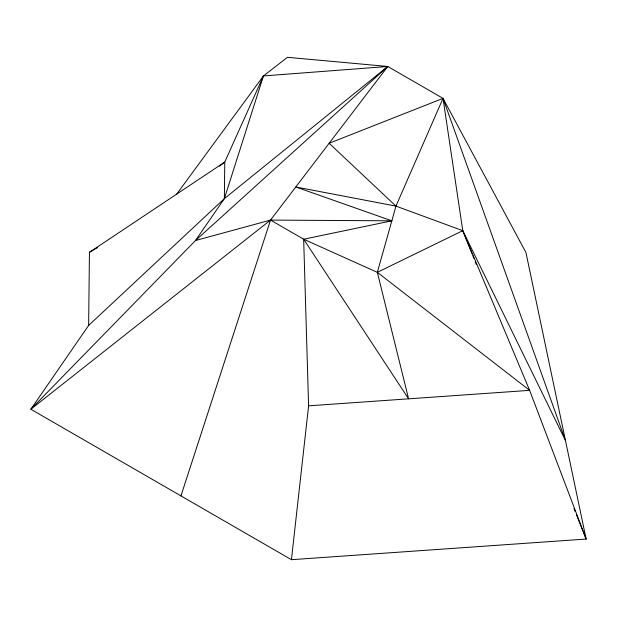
<?xml version="1.0" encoding="UTF-8"?>
<svg xmlns="http://www.w3.org/2000/svg" width="617" height="617" viewBox="0 0 617 617"><rect width="100%" height="100%" fill="white"/><g stroke="black" fill="none" stroke-linecap="round" stroke-linejoin="round"><path stroke-width="0.93" d="M88.64 325.429L89.442 252.276L224.765 162.055L263.436 75.945L287.453 57.312L387.769 66.474L443.014 98.373L525.939 252.476L586.15 539.05L291.432 559.688L30.85 409.241L88.64 325.429L224.364 198.635L387.769 66.474L263.436 75.945L176.447 194.455M180.951 495.898L270.524 220.084L303.664 239.219L408.593 398.829L377.342 272.328L395.96 206.117L329.146 143.275L443.014 98.373L565.45 440.538L462.773 230.673L395.96 206.117L295.79 186.974L391.818 220.824L270.524 220.084L195.473 240.537L387.769 66.474L270.524 220.084L30.85 409.241L195.473 240.537L224.364 198.635L224.765 162.055L219.498 166.204M291.432 559.688L308.6 405.832L303.664 239.219L391.818 220.824M224.364 198.635L263.436 75.945M395.96 206.117L443.014 98.373L462.773 230.673L472.067 253.911M89.442 252.276L97.764 247.479M303.664 239.219L377.342 272.328L462.773 230.673L529.633 390.353L586.15 539.05L576.494 514.917M308.6 405.832L529.633 390.353L377.342 272.328M472.784 255.7L473.856 258.384M475.291 261.955L476.363 264.639M573.987 508.655L575.067 511.339"/></g></svg>
